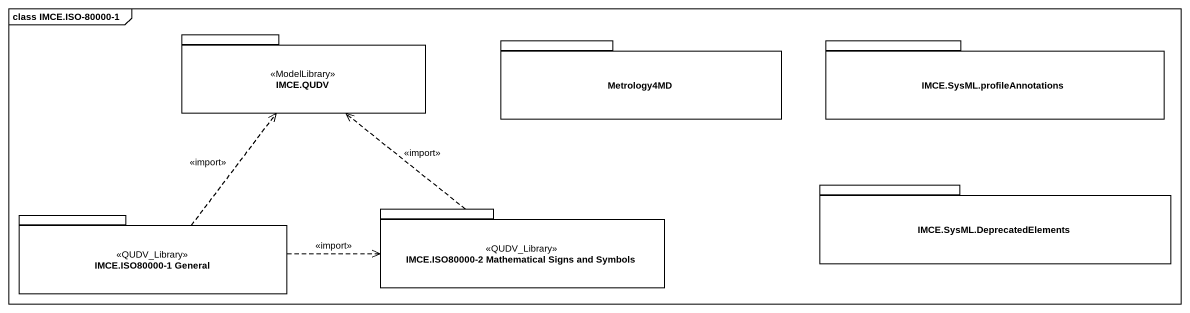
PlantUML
@startuml
mainframe class IMCE.ISO-80000-1
package "IMCE.QUDV" as IMCE_QUDV <<ModelLibrary>> {
}
package Metrology4MD {
}
package "IMCE.SysML.profileAnnotations" as IMCE_SysML {
}
package "IMCE.SysML.DeprecatedElements" as IMCE_SysML_2 {
}
package "IMCE.ISO80000-1 General" as IMCE_ISO80000_1_General <<QUDV_Library>> {
}
package "IMCE.ISO80000-2 Mathematical Signs and Symbols" as IMCE_ISO80000_2 <<QUDV_Library>> {
}
IMCE_ISO80000_1_General .up.> IMCE_QUDV : <<import>>
IMCE_ISO80000_1_General .right.> IMCE_ISO80000_2 : <<import>>
IMCE_ISO80000_2 .up.> IMCE_QUDV : <<import>>
@enduml
